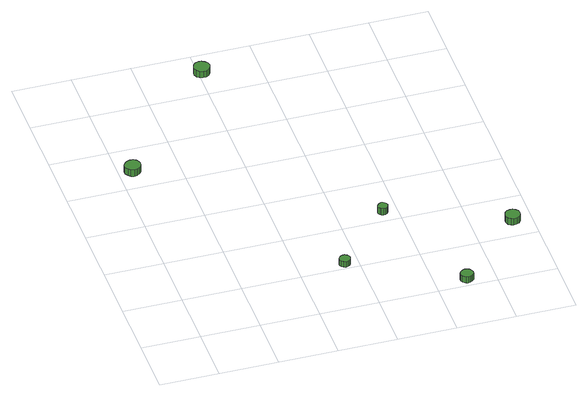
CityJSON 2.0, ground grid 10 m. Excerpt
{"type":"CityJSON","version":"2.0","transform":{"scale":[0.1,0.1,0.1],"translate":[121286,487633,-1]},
"CityObjects":{
"tree1":{"type":"SolitaryVegetationObject","attributes":{"function":"something"},"geometry":[{"type":"MultiSurface","lod":"1","boundaries":[[[0,1,2,3,4,5,6,7,8,9,10,11,12,13,14]],[[15,16,17,18,19,20,21,22,23,24,25,26,27,28,29]],[[0,29,28,1]],[[1,28,27,2]],[[2,27,26,3]],[[3,26,25,4]],[[4,25,24,5]],[[5,24,23,6]],[[6,23,22,7]],[[7,22,21,8]],[[8,21,20,9]],[[9,20,19,10]],[[10,19,18,11]],[[11,18,17,12]],[[12,17,16,13]],[[13,16,15,14]],[[14,15,29,0]]]}]},
"tree2":{"type":"SolitaryVegetationObject","attributes":{"function":"something"},"geometry":[{"type":"MultiSurface","lod":"1","boundaries":[[[30,31,32,33,34,35,36,37,38,39,40,41,42,43,44]],[[45,46,47,48,49,50,51,52,53,54,55,56,57,58,59]],[[30,59,58,31]],[[31,58,57,32]],[[32,57,56,33]],[[33,56,55,34]],[[34,55,54,35]],[[35,54,53,36]],[[36,53,52,37]],[[37,52,51,38]],[[38,51,50,39]],[[39,50,49,40]],[[40,49,48,41]],[[41,48,47,42]],[[42,47,46,43]],[[43,46,45,44]],[[44,45,59,30]]]}]},
"tree3":{"type":"SolitaryVegetationObject","attributes":{"function":"something"},"geometry":[{"type":"MultiSurface","lod":"1","boundaries":[[[60,61,62,63,64,65,66,67,68,69,70,71,72,73,74]],[[75,76,77,78,79,80,81,82,83,84,85,86,87,88,89]],[[60,89,88,61]],[[61,88,87,62]],[[62,87,86,63]],[[63,86,85,64]],[[64,85,84,65]],[[65,84,83,66]],[[66,83,82,67]],[[67,82,81,68]],[[68,81,80,69]],[[69,80,79,70]],[[70,79,78,71]],[[71,78,77,72]],[[72,77,76,73]],[[73,76,75,74]],[[74,75,89,60]]]}]},
"tree4":{"type":"SolitaryVegetationObject","attributes":{"function":"something"},"geometry":[{"type":"MultiSurface","lod":"1","boundaries":[[[90,91,92,93,94,95,96,97,98,99,100,101,102,103,104]],[[105,106,107,108,109,110,111,112,113,114,115,116,117,118,119]],[[90,119,118,91]],[[91,118,117,92]],[[92,117,116,93]],[[93,116,115,94]],[[94,115,114,95]],[[95,114,113,96]],[[96,113,112,97]],[[97,112,111,98]],[[98,111,110,99]],[[99,110,109,100]],[[100,109,108,101]],[[101,108,107,102]],[[102,107,106,103]],[[103,106,105,104]],[[104,105,119,90]]]}]},
"tree5":{"type":"SolitaryVegetationObject","attributes":{"function":"something"},"geometry":[{"type":"MultiSurface","lod":"1","boundaries":[[[120,121,122,123,124,125,126,127,128,129,130,131,132,133,134]],[[135,136,137,138,139,140,141,142,143,144,145,146,147,148,149]],[[120,149,148,121]],[[121,148,147,122]],[[122,147,146,123]],[[123,146,145,124]],[[124,145,144,125]],[[125,144,143,126]],[[126,143,142,127]],[[127,142,141,128]],[[128,141,140,129]],[[129,140,139,130]],[[130,139,138,131]],[[131,138,137,132]],[[132,137,136,133]],[[133,136,135,134]],[[134,135,149,120]]]}]},
"tree6":{"type":"SolitaryVegetationObject","attributes":{"function":"something"},"geometry":[{"type":"MultiSurface","lod":"1","boundaries":[[[150,151,152,153,154,155,156,157,158,159,160,161,162,163,164]],[[165,166,167,168,169,170,171,172,173,174,175,176,177,178,179]],[[150,179,178,151]],[[151,178,177,152]],[[152,177,176,153]],[[153,176,175,154]],[[154,175,174,155]],[[155,174,173,156]],[[156,173,172,157]],[[157,172,171,158]],[[158,171,170,159]],[[159,170,169,160]],[[160,169,168,161]],[[161,168,167,162]],[[162,167,166,163]],[[163,166,165,164]],[[164,165,179,150]]]}]}
},
"vertices":[
[36,442,21],[35,447,21],[32,452,21],[27,455,21],[21,455,21],[16,453,21],[12,450,21],[9,445,21],[9,439,21],[12,434,21],[16,430,21],[21,428,21],[27,429,21],[32,432,21],[35,436,21],[35,436,8],[32,432,8],[27,429,8],[21,428,8],[16,430,8],[12,434,8],[9,439,8],[9,445,8],[12,450,8],[16,453,8],[21,455,8],[27,455,8],[32,452,8],[35,447,8],[36,442,8],
[286,112,18],[285,116,18],[283,119,18],[279,121,18],[275,121,18],[272,120,18],[269,117,18],[267,114,18],[267,110,18],[269,106,18],[272,104,18],[275,102,18],[279,103,18],[283,105,18],[285,108,18],[285,108,7],[283,105,7],[279,103,7],[275,102,7],[272,104,7],[269,106,7],[267,110,7],[267,114,7],[269,117,7],[272,120,7],[275,121,7],[279,121,7],[283,119,7],[285,116,7],[286,112,7],
[219,656,19],[218,662,19],[214,666,19],[209,669,19],[204,670,19],[198,668,19],[194,664,19],[192,659,19],[192,654,19],[194,648,19],[198,645,19],[204,643,19],[209,643,19],[214,646,19],[218,651,19],[218,651,6],[214,646,6],[209,643,6],[204,643,6],[198,645,6],[194,648,6],[192,654,6],[192,659,6],[194,664,6],[198,668,6],[204,670,6],[209,669,6],[214,666,6],[218,662,6],[219,656,6],
[383,221,21],[382,225,21],[380,227,21],[377,229,21],[374,230,21],[370,228,21],[368,226,21],[366,223,21],[366,219,21],[368,216,21],[370,214,21],[374,213,21],[377,213,21],[380,215,21],[382,218,21],[382,218,8],[380,215,8],[377,213,8],[374,213,8],[370,214,8],[368,216,8],[366,219,8],[366,223,8],[368,226,8],[370,228,8],[374,230,8],[377,229,8],[380,227,8],[382,225,8],[383,221,8],
[463,16,19],[462,20,19],[459,24,19],[456,26,19],[451,27,19],[447,25,19],[443,22,19],[441,18,19],[441,14,19],[443,10,19],[447,6,19],[451,5,19],[456,6,19],[459,8,19],[462,11,19],[462,11,7],[459,8,7],[456,6,7],[451,5,7],[447,6,7],[443,10,7],[441,14,7],[441,18,7],[443,22,7],[447,25,7],[451,27,7],[456,26,7],[459,24,7],[462,20,7],[463,16,7],
[580,140,20],[579,145,20],[576,149,20],[571,152,20],[566,152,20],[561,151,20],[557,147,20],[555,142,20],[555,137,20],[557,132,20],[561,129,20],[566,127,20],[571,128,20],[576,130,20],[579,135,20],[579,135,7],[576,130,7],[571,128,7],[566,127,7],[561,129,7],[557,132,7],[555,137,7],[555,142,7],[557,147,7],[561,151,7],[566,152,7],[571,152,7],[576,149,7],[579,145,7],[580,140,7]
]}
